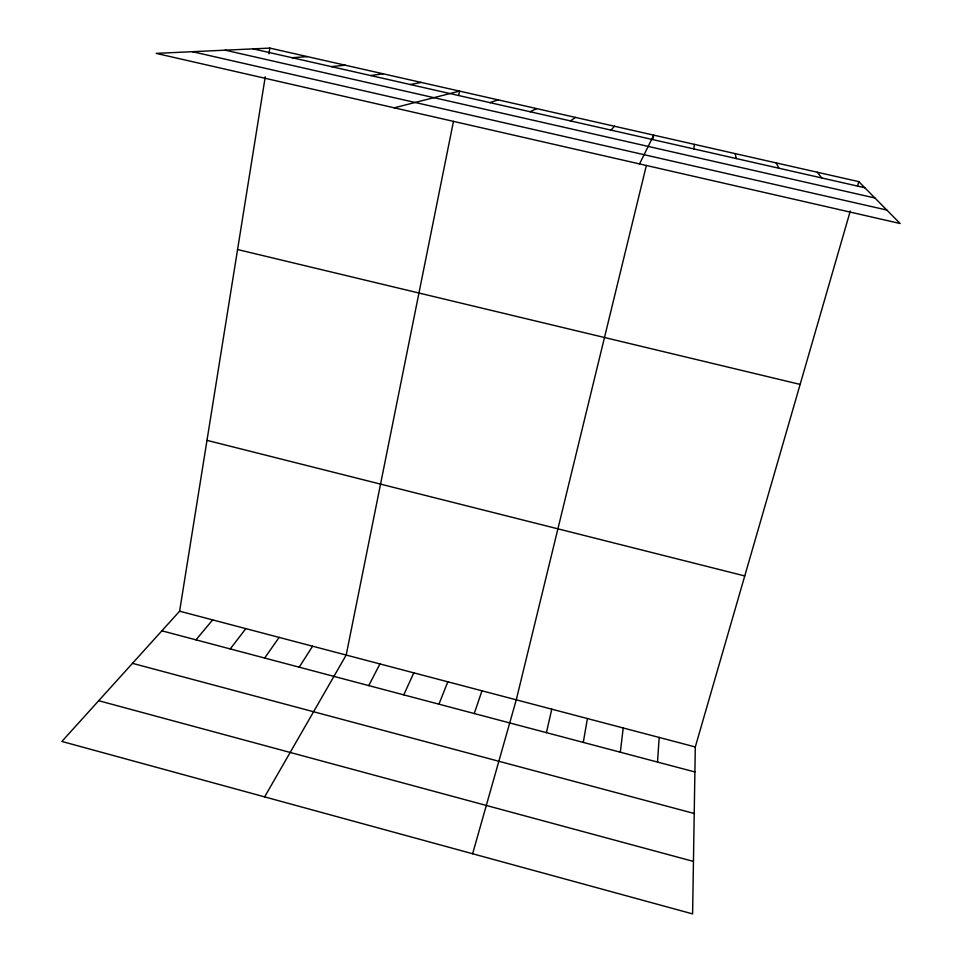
<?xml version="1.0" encoding="UTF-8"?>
<svg xmlns="http://www.w3.org/2000/svg" width="962" height="962" viewBox="0 0 962 962"><rect width="100%" height="100%" fill="white"/><g stroke="black" fill="none" stroke-linecap="round" stroke-linejoin="round"><path stroke-width="1.44" d="M850.276 211.039L695.298 746.957L692.604 913.9L61.881 741.449L179.605 611.195L265.247 76.84M657.515 762.06L659.174 737.445M693.867 148.93L694.36 144.36M620.322 752.212L623.22 727.981M268.927 53.848L269.853 48.1L858.777 181.638L900.119 223.509L156.181 53.379L269.853 48.1M583.285 742.399L587.409 718.554M453.463 121.368L346.188 655.05L264.622 796.885M458.67 95.43L459.535 91.113L394.24 107.816M546.416 732.647L551.767 709.174M646.368 165.488L516.269 699.831L472.607 853.751M652.705 139.478L653.763 135.149L639.526 163.913M857.563 185.834L858.777 181.638M474.254 713.539L481.962 690.8M438.937 704.184L447.811 681.805M403.775 694.877L413.792 672.847M368.771 685.605L379.918 663.924M299.218 667.183L312.59 646.211M264.658 658.032L279.136 637.397M230.243 648.929L245.827 628.631M195.983 639.85L212.65 619.901M610.942 130.098L614.55 126.262M570.394 120.899L575.516 117.412M530.062 111.736L536.676 108.598M489.911 102.633L498.015 99.832M410.221 84.536L421.248 82.431M370.671 75.553L383.129 73.785M331.301 66.618L345.19 65.188M292.135 57.72L307.431 56.626M253.15 48.87L864.802 187.734M225.156 50.168L874.939 198.004M192.46 51.695L886.844 210.053M237.566 249.531L800.131 384.415M206.986 440.355L744.744 575.937M179.605 611.195L695.298 746.957M161.869 630.819L694.889 771.957M132.491 663.335L694.215 813.491M98.701 700.709L693.446 861.423M817.363 172.246L821.74 177.958M776.166 162.903L778.895 168.23M735.16 153.607L736.267 158.562"/></g></svg>
